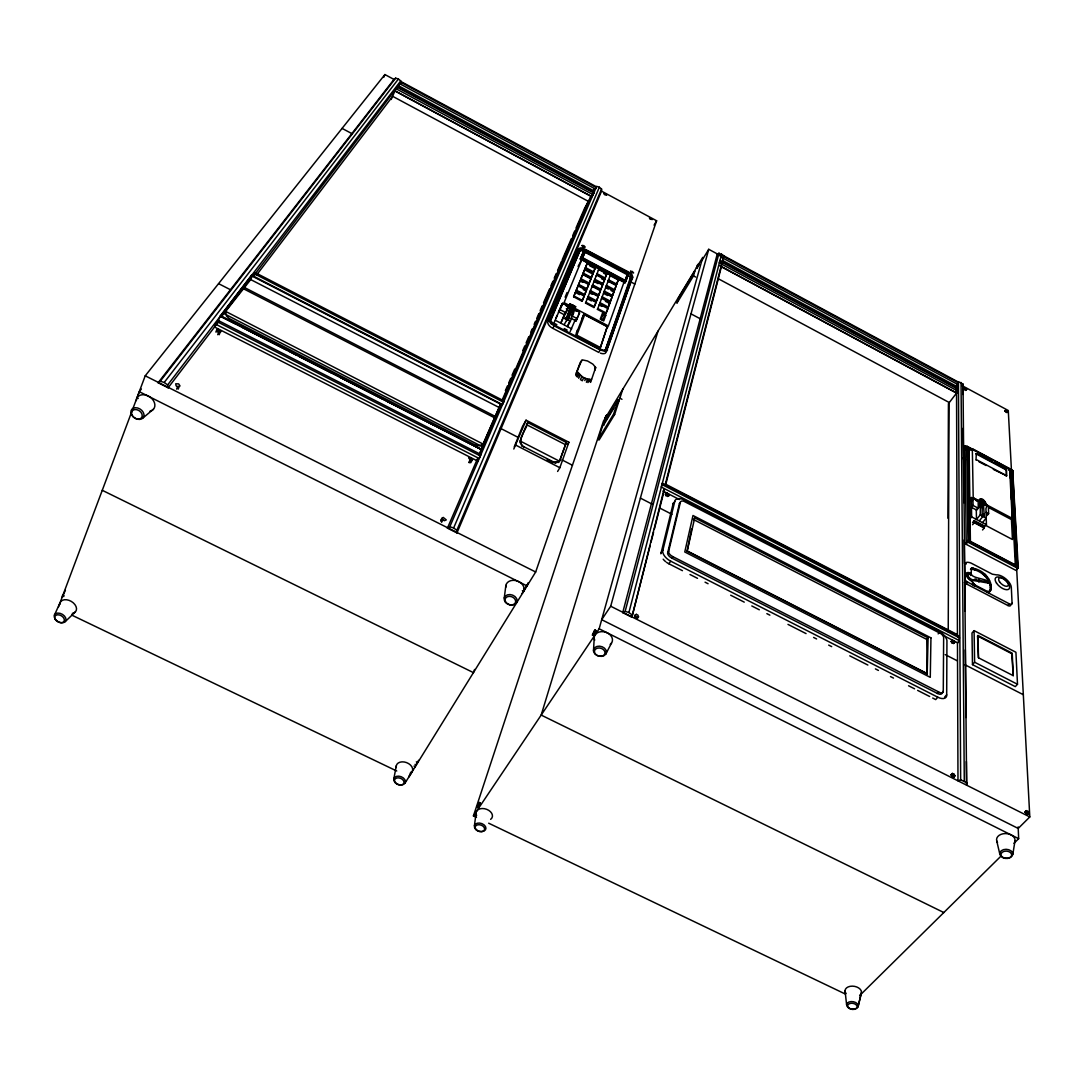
<?xml version="1.0" encoding="UTF-8"?>
<svg xmlns="http://www.w3.org/2000/svg" width="1084" height="1084" viewBox="0 0 1084 1084"><rect width="100%" height="100%" fill="white"/><g stroke="black" fill="none" stroke-linecap="round" stroke-linejoin="round"><path stroke-width="1.5" d="M947.958 518.26L948.432 403.682L956.549 393.086L721.321 266.718M948.229 631.755L949.042 402.421L718.584 278.9M558.707 461.743L553.504 461.933L523.965 446.798C514.751 440.863 527.068 429.779 527.678 422.53L566.322 442.435L559.872 460.483L558.301 462.448L559.872 460.483M447.435 528.125L449.792 526.756L596.634 186.367L599.357 187.22L601.566 189.023L601.539 191.136L456.96 532.908L447.435 528.125L477.597 458.451M480.307 803.461L479.467 802.472L478.938 803.027L477.109 807.201L478.234 807.634L478.938 806.564L480.307 803.461L479.467 802.472M927.172 673.923L928.094 637.839L694.722 517.854L693.557 519.561L926.752 639.411L927.172 673.923L687.12 551.282L691.619 529.073M576.729 337.097L599.845 349.224L607.352 326.392L584.777 314.495L583.788 314.387L581.851 318.791M664.235 488.559L631.864 617.216L622.717 612.623L717.174 254.32L718.977 253.209L723.773 255.783M957.836 384.508L720.819 256.976L721.443 254.55L957.822 381.785L957.836 384.508L956.725 386.432L722.716 260.58M957.822 391.08L719.288 262.884L719.925 260.417L957.809 388.329L957.822 391.08L956.698 393.031L719.695 265.702M593.49 650.861L594.195 638.354M1012.077 603.26L1012.036 603.734A3.415 1.653 39.5 0 1 1009.353 603.842L967.633 582.108A3.415 1.68 38.8 0 1 964.841 579.127L964.638 564.439L966.237 562.528A8.523 4.146 38.6 0 1 968.161 562.325L969.164 562.501A9.756 4.742 38.6 0 1 971.223 563.179L992.388 574.208L996.331 574.845A10.745 5.163 39.1 0 1 1005.844 578.87A10.745 5.163 39.1 0 1 1011.318 587.352L1012.077 603.26L1010.573 605.387A3.415 1.653 39.5 0 1 1007.89 605.509L966.196 583.788A3.415 1.68 38.8 0 1 964.435 582.447M631.376 277.016L605.075 350.796L631.186 275.526A4.986 2.358 30.5 0 0 628.896 273.073L585.631 249.93L580.604 249.239L550.401 320.227M606.132 352.205L632.799 276.813L631.782 274.713L628.043 271.705L582.786 248.073A6.545 3.089 29.6 0 0 578.856 249.008L551.797 312.517M630.373 278.764L630.427 278.046A4.986 2.358 30.5 0 0 627.893 274.808M959.177 640.549L661.281 487.028L662.27 483.193L959.164 636.294L959.177 640.549L957.795 642.893L942.755 635.143M1012.835 475.835L1012.984 470.741L967.172 446.323L965.139 448.695L966.237 544.358L1016.006 570.441L1017.822 568.355L1018.188 566.39L968.418 540.279L966.223 542.718M474.426 825.751L476.133 812.404M504.25 598.097L505.862 585.387M697.012 268.046L698.99 264.442L697.012 268.046C695.752 264.835 700.508 262.68 696.348 267.707M442.015 518.87L443.234 517.407L446.296 519.913L444.291 520.74L442.015 518.87L440.741 521.16M966.237 544.358L968.418 540.279M957.47 642.487L957.985 780.832L960.654 779.762L958.432 381.636L963.026 384.115L962.809 394.454M965.166 450.077L967.172 446.323M1012.808 854.327A6.545 4.499 3.5 0 0 1003.459 849.653A6.545 4.499 3.5 0 0 1002.632 857.39A6.545 4.499 3.5 0 0 1012.808 854.327L1015.03 840.737M969.015 449.21L968.418 447.977L966.793 448.031L967.998 540.591L1018.35 566.864M393.817 778.989L396.256 765.9M1010.451 471.296L1012.077 471.242L1012.646 472.461L1009.692 470.89M963.026 384.115L966.616 785.168L966.386 761.496M593.395 635.617L592.677 634.14L595.035 629.98C597.474 630.631 594.452 636.701 592.474 635.156L592.677 634.14M1018.188 566.39L1012.768 471.825M687.12 551.282L694.722 517.854M991.101 589.384C992.497 578.599 981.521 568.504 971.372 568.287L970.519 569.29C980.614 569.181 994.001 581.403 989.286 592.216L988.513 592.542L991.101 589.384L990.234 590.387M606.132 415.863L606.986 416.486L606.606 415.199C604.289 417.774 605.238 420.538 606.742 416.175M858.013 1006.9A5.854 3.74 8.3 0 0 851.062 1001.575A5.854 3.74 8.3 0 0 848.23 1007.605A5.854 3.74 8.3 0 0 858.013 1006.9L861.184 993.743M858.243 1005.938L861.509 992.375M660.874 553.816L673.313 502.99M665.075 485.28L723.353 257.423M632.284 615.59L650.224 545.333M651.05 542.068L653.557 532.271M654.397 529.006L664.411 489.792M665.657 484.887L721.565 265.973M631.945 614.777L628.91 612.541L721.659 254.049M622.717 612.623L625.156 611.362L718.977 253.209M254.93 274.157L255.323 272.68L504.06 400.972L502.488 404.603L251.596 275.173L220.16 316.176L218.331 320.756M478.247 806.523L478.234 807.634M1016.656 568.68L1029.8 816.943L1018.215 828.447L601.688 619.682L610.698 606.227L708.733 249.306L717.676 254.117M473.437 815.9L599.154 628.788L702.73 257.382L603.49 421.08L473.437 815.9L476.486 817.363M594.94 370.105L595.672 367.53L592.894 364.143L587.542 360.986L582.474 359.902L580.265 362.435L576.295 373.113M693.489 275.878L694.858 271.027L678.34 298.276L676.89 303.208L693.489 275.878L695.671 277.043M523.721 590.238L523.287 591.742L527.38 584.33M594.601 369.156L595.346 366.636M590.59 382.381L595.672 367.53M658.002 331.148L541.173 715.074L943.812 912.538M590.102 381.649L591.552 379.143M614.614 414.535L619.208 400.226L618.246 399.725L602.907 425.009L598.138 439.494L599.1 439.982L614.614 414.535L613.639 414.034L618.246 399.725M615.671 405.145L619.899 398.207L622.853 388.98M589.073 381.622L589.764 379.454L590.78 379.481M606.945 415.226L603.883 424.576L613.991 407.923M587.934 382.571L589.032 379.319M566.322 442.435L559.452 461.174L520.157 441.012L525.916 426.12M592.474 635.156L595.035 629.98M410.755 772.174L408.953 776.862L535.672 572L656.619 220.77L601.688 191.204M528.165 582.718L527.054 585.916L139.28 391.676L141.381 389.021M607.772 347.503L630.834 281.569M604.574 351.23L606.132 348.98M631.186 275.526L631.566 274.482M253.222 276.393L401.351 81.761L596.444 186.773L595.468 189.063L399.806 83.78L398.763 85.907L594.398 191.123M593.815 192.993L594.059 192.315L397.598 86.666L394.983 90.853L591.986 196.705L593.815 192.993L397.029 87.194M625.929 281.244L628.625 273.629L584.181 249.97L580.225 259.022L625.021 282.816L625.929 281.244L581.105 257.423L584.181 249.97M557.61 471.459L559.845 467.719L568.883 442.245L526.052 420.186L522.502 426.446L514.263 446.852M599.845 349.224L607.352 326.392M620.495 278.71L624.899 281.054L627.541 274.035L585.252 251.529L582.962 256.867M624.899 281.054L627.541 274.035M625.021 282.816L628.625 273.629M586.39 382.286L587.555 379.034L589.764 379.454M216.854 329.631L217.261 331.528L220.933 331.718L218.047 329.36L216.854 329.631L215.879 332.07M599.533 304.184L597.433 309.374L605.821 313.791L607.88 308.601L599.533 304.184L599.1 304.943L601.877 306.406M601.715 298.344L599.642 303.466L607.975 307.87L610.007 302.734L601.715 298.344L601.281 299.089M603.869 292.572L601.823 297.639L610.102 302.029L612.121 296.935L603.869 292.572L603.449 293.317L607.568 295.498M606.01 286.867L603.978 291.894L612.216 296.244L614.194 291.217L606.01 286.867L605.59 287.626L608.314 289.062M608.124 281.244L606.119 286.203L614.289 290.539L616.254 285.566L608.124 281.244L607.69 281.989M610.197 275.675L608.219 280.593L616.335 284.902L618.287 279.984L610.197 275.675L609.777 276.42M605.821 313.791L607.88 308.601M607.975 307.87L610.007 302.734M610.102 302.029L612.121 296.935M612.216 296.244L614.194 291.217M614.289 290.539L616.254 285.566M616.335 284.902L618.287 279.984M603.327 314.374C599.357 320.376 603.354 322.49 604.425 314.943L603.138 314.699L604.425 314.943M474.589 669.451L473.423 672.622L102.262 490.307M575.726 374.63L581.702 360.227M477.109 807.201L479.453 803.054M65.419 590.238L62.222 597.162M136.828 398.411L139.05 392.489M58.509 606.904L145.229 375.809L384.915 74.552L393.831 79.349M587.677 297.924L585.536 303.086L593.937 307.531L596.051 302.341L587.677 297.924L587.257 298.683L591.43 300.891M589.94 292.111L587.826 297.219L596.173 301.637L598.26 296.515L589.94 292.111L589.52 292.87L592.284 294.333M592.176 286.379L590.075 291.433L598.382 295.824L600.441 290.756L592.176 286.379L591.756 287.125M594.384 280.715L592.311 285.702L600.55 290.078L602.596 285.065L594.384 280.715L593.964 281.461L598.07 283.629M596.566 275.119L594.506 280.051L602.704 284.401L604.723 279.442L596.566 275.119L596.146 275.864M598.72 269.577L596.688 274.469L604.831 278.791L606.823 273.886L598.72 269.577L598.3 270.322M593.937 307.531L596.051 302.341M596.173 301.637L598.26 296.515M598.382 295.824L600.441 290.756M600.55 290.078L602.596 285.065M602.704 284.401L604.723 279.442M604.831 278.791L606.823 273.886M215.865 324.279L479.223 458.518L480.957 454.508L218.616 320.674L215.865 324.279L214.537 327.016L477.841 461.161M576.376 332.923L577.596 329.78M607.04 328.276L607.772 327.016L583.788 314.387L575.279 336.352L576.81 335.132L584.777 314.495M176.624 389.115L177.613 386.609L180.039 385.972L178.643 383.872L175.716 383.79L176.109 385.85L177.613 386.609M570.767 318.181L576.051 320.959L577.731 316.663M576.051 320.959L579.547 313.005L578.693 310.986L576.878 310.796A1.599 0.799 29.8 0 1 575.225 310.702A1.599 0.799 29.8 0 1 574.073 309.333L574.33 308.696M178.183 389.156L179.158 386.663M582.027 301.244L584.195 296.081L575.807 291.65L575.387 292.409L573.612 296.799L582.027 301.244L584.195 296.081M584.344 295.376L586.471 290.282L578.151 285.878L577.718 286.637L575.97 290.959L584.344 295.376L586.471 290.282M587.176 288.168L588.734 284.55L580.455 280.173L580.035 280.932L578.3 285.2L586.62 289.604L588.734 284.55M588.869 283.886L590.956 278.9L582.745 274.537L582.325 275.295L580.604 279.509L588.869 283.886L590.956 278.9M591.092 278.249L593.165 273.303L584.994 268.967L584.574 269.726L582.88 273.886L591.092 278.249L593.165 273.303M593.287 272.667L595.346 267.789L587.216 263.466L586.81 264.225L585.13 268.344L593.287 272.667L595.346 267.789M570.13 331.623L575.374 319.482M584.791 380.552L585.631 378.411L587.555 379.034M569.086 322.395L567.406 326.623L570.347 321.379L575.59 306.745L570.035 303.818L564.71 314.983L558.924 311.948L562.515 304.035L564.425 303.479L565.726 304.929A1.599 0.799 29.6 0 0 566.878 306.298A1.599 0.799 29.6 0 0 568.531 306.406L568.788 305.769L567.284 308.642A1.599 0.799 29.6 0 1 566.309 308.791M234.781 323.56L221.272 316.65L252.138 276.095L500.578 404.129L480.971 449.25L447.936 432.394M571.796 309.888L568.395 319.929L565.956 318.642L570.414 309.157L569.737 307.178L570.767 304.631L574.574 306.65L573.558 309.184L571.796 309.888L566.526 320.932M573.328 311.216L571.539 315.688L573.219 312.707M217.085 331.785L218.047 329.36M500.578 404.129L483.098 444.074L225.662 311.406L226.271 309.875M217.708 334.685L218.683 332.246M219.158 334.753L220.133 332.327M513.802 449.033L526.052 420.186M572.677 305.647L572.962 304.916M564.236 324.536L567.04 319.631M250.39 278.154L251.596 275.173M225.662 311.406L250.716 279.577L252.138 276.095M567.623 309.753L564.222 314.726L560.794 323.154L568.368 306.799L569.412 306.894M573.612 296.799L575.807 291.65M575.97 290.959L578.151 285.878M578.3 285.2L580.455 280.173M580.604 279.509L582.745 274.537M582.88 273.886L584.994 268.967M585.13 268.344L587.216 263.466M574.412 308.073L608.381 325.972L624.099 281.921L581.878 259.496L564.073 302.626L569.981 305.742M585.252 251.529L582.677 257.762L625.278 280.404M555.848 318.452L557.135 315.336M558.423 312.233L560.36 307.571M556.864 324.658L553.91 323.113L562.515 303.276L568.314 306.325M565.13 297.179L567.054 292.531M415.036 766.781L418.587 760.291M607.555 349.793A7.019 3.577 30.6 0 1 604.886 351.257L600.143 349.969L554.168 325.85L551.214 323.764L551.634 322.775M582.433 248.913L582.786 248.073M580.184 249.767L550.658 320.728L554.588 325.119L601.688 349.712A5.379 2.737 30.6 0 0 605.007 350.01M548.585 320.159L550.509 315.579M547.935 321.691L578.856 249.008M456.96 532.908L456.852 530.306L601.566 189.023M383.709 77.398L384.915 74.552M456.852 530.306L453.64 527.962L599.357 187.22M581.905 376.46L583.707 377.598L582.338 380.769L580.441 379.576L581.905 376.46L577.406 371.771M502.231 399.915L588.327 201.339L392.652 96.327L256.366 275.295M478.938 455.361L492.339 424.4M493.681 421.31L501.052 404.278M502.19 401.649L591.525 195.283M592.853 192.193L594.195 189.09M478.762 455.416L501.662 404.047L499.385 408.167M391.188 99.484L394.915 90.948L591.065 196.326L584.547 208.372L576.024 228.006M505.374 390.633L507.38 386.012M508.721 382.937L510.727 378.316M512.068 375.227L514.737 369.075M522.773 350.579L524.778 345.959M526.119 342.883L528.789 336.717M530.808 332.097L532.136 329.008M534.155 324.387L535.482 321.311M536.824 318.235L538.829 313.601M540.171 310.525L542.176 305.905M543.518 302.829L549.547 288.954M550.875 285.878L552.894 281.257M554.222 278.168L556.241 273.547M557.569 270.472L561.593 261.23M562.244 259.713L571.431 238.575M572.745 235.553L574.71 231.028M54.39 615.211L60.067 602.745M483.857 442.719L481.797 446.445L224.645 313.94M604.899 418.587L606.606 415.199M578.653 378.248L580.197 375.199M483.545 443.288L483.464 443.437A14.024 8.116 28.6 0 1 482.394 444.67L478.776 445.849L474.318 444.535L229.171 318.506L226.61 316.176L225.743 312.517A25.515 14.295 22.8 0 1 226.028 310.552L221.272 316.65M605.753 654.167A6.572 4.973 15.6 0 0 599.547 646.172A6.572 4.973 15.6 0 0 594.56 653.435A6.572 4.973 15.6 0 0 605.753 654.167L611.539 643.015M577.42 377.083L579.032 374.102M580.225 259.022L581.105 257.423M468.749 462.448L469.982 460.212M469.44 462.8L470.673 460.564L472.529 459.86L471.012 457.868L468.627 457.868L470.673 460.564M578.084 266.379L581.878 259.496M578.436 373.546L576.81 376.5L576.065 375.592L577.731 372.679M470.713 462.787L471.947 460.564M440.89 520.117L442.164 517.84M480.971 449.25L221.475 316.149M560.997 306.013L562.515 303.276M561.282 306.271L562.515 304.035M441.581 522.298L442.855 520.008M600.143 349.969L598.72 352.395L552.786 328.33L554.168 325.85M570.279 303.71L567.379 308.926M569.303 307.246L570.767 304.631M569.588 309.075L571.769 305.173M567.501 314.387L570.414 309.157M569.75 310.851L572.731 305.498M565.374 319.103L566.837 316.474M566.024 319.035L567.488 316.42M570.645 311.325L573.572 306.108M572.393 310.552L574.574 306.65M567.406 319.766L568.883 317.151M567.799 320.376L569.276 317.761M573.829 309.441L575.496 306.46M573.924 309.726L575.59 306.745M573.707 312.951L572.027 315.945L577.311 318.723M596.688 274.469L597.108 273.724L605.251 278.046M594.506 280.051L594.94 279.306L603.124 283.656M592.311 285.702L592.731 284.957L600.983 289.32M590.075 291.433L590.509 290.675L598.802 295.065M587.826 297.219L588.246 296.46L596.606 300.878M578.3 315.227L579.547 313.005M585.536 303.086L585.97 302.328L594.371 306.772M608.219 280.593L608.639 279.848L616.769 284.157M527.678 422.53L526.485 424.63L565.089 444.494M594.33 632.866L595.956 630.441M606.119 286.203L606.539 285.458L614.723 289.794M603.978 291.894L604.411 291.135L612.636 295.498M520.564 440.307L520.144 442.868L520.537 442.164M601.823 297.639L602.257 296.894L610.536 301.271M599.642 303.466L600.075 302.721L608.409 307.124M597.433 309.374L597.867 308.615L606.254 313.046M521.16 444.006L521.946 446.323L522.352 445.619M523.558 447.489L523.965 446.798M654.086 225.174L656.619 220.77M626.701 274.076L627.717 272.341M631.376 279.997L632.731 277.68M553.504 461.933L553.084 462.638L547.176 459.602M555.32 462.529L554.913 463.22L557.135 462.462M567.42 444.711L568.883 442.245M988.92 582.027L974.435 579.547A4.133 2.019 38.8 0 1 970.261 578.571A4.133 2.019 38.8 0 1 967.904 574.628A4.133 2.019 38.8 0 1 971.413 574.466C972.809 578.802 991.006 579.019 988.052 583.029L973.581 580.55A4.133 2.032 38.8 0 1 968.513 578.815M605.522 418.898L605.78 417.34M701.782 260.756L708.733 249.306M616.647 404.44L619.208 400.226M598.138 439.494L613.639 414.034M404.996 783.149A6.016 4.146 20.1 0 0 398.817 776.171A6.016 4.146 20.1 0 0 394.996 782.35A6.016 4.146 20.1 0 0 404.996 783.149L412.083 771.808M399.806 83.78L401.351 81.761M665.427 494.399L666.945 493.166L668.516 493.979L668.584 496.025L665.996 495.686L665.427 494.399L666.945 493.166M665.996 495.686L665.928 493.627M668.584 496.025L668.516 493.979M667.568 496.499L669.085 495.252M673.069 503.992L674.776 501.431M252.829 275.932L255.323 272.68M679.397 503.803L680.346 502.38M661.145 552.732L662.92 550.116M667.73 552.569L668.72 551.119M680.237 502.678A4.905 2.724 33.9 0 0 679.505 503.328L667.608 553.097A5.122 2.967 34.4 0 0 669.939 556.878L671.85 558.111L672.839 556.661L940.492 692.852A5.135 2.751 40.7 0 0 943.27 691.727L943.649 637.406A4.905 2.547 39.6 0 0 941.034 633.733L683.733 501.201A4.919 2.724 33.9 0 0 680.467 501.892L668.598 551.634A5.122 2.954 34.4 0 0 670.942 555.428L672.839 556.661M666.741 562.488A10.677 6.192 34.4 0 0 668.882 563.761L670.671 561.16A10.691 6.179 34.4 0 1 662.649 551.2L675.02 500.429A10.244 5.691 33.9 0 1 684.98 500.212L938.554 630.861A10.23 5.325 39.6 0 1 946.942 640.4L946.684 696.009A10.704 5.759 40.7 0 1 937.809 697.215L670.671 561.16M634.655 615.793L636.349 614.357L638.097 615.238L638.164 617.555L637.013 618.178L635.265 617.297L634.655 615.793L636.349 614.357M635.265 617.297L635.197 614.994M637.013 618.178L638.706 616.755M720.589 255.688L721.443 254.55M400.877 83.143L400.741 80.907L398.411 79.024L395.633 78.156L393.98 79.43L158.115 382.747L168.115 387.774L219.388 320.674M168.115 387.774L167.654 384.942L400.741 80.907M963.73 388.858L964.801 387.937L966.603 389.522L966.115 390.145L963.73 388.858L964.801 387.937M964.326 389.793L964.204 388.235M966.115 390.145L965.993 388.587M158.115 382.747L160.242 381.216L164.199 382.462L398.411 79.024M965.532 390.443L966.603 389.522M160.242 381.216L395.633 78.156M971.372 568.287L971.142 573.504L969.977 574.317L971.142 573.504M966.25 448.369L964.34 446.676L964.855 446.025L967.389 447.38M964.34 446.676L965.478 445.687M964.977 447.706L964.855 446.025M966.738 446.351L964.963 446.323M579.208 251.542L579.628 251.014A5.014 2.371 29.6 0 1 583.395 251.122M1005.004 411.066L1006.06 410.145L1007.876 411.717L1007.375 412.34L1005.004 411.066L1006.06 410.145M1005.627 412.015L1005.491 410.443M1007.375 412.34L1007.253 410.782M1006.819 412.652L1007.876 411.717M976.02 460.172L976.291 453.275L1006.372 469.304L1006.684 475.768L993.31 469.372M969.408 499.859L971.318 497.515L978.567 501.336M974.164 498.193L971.372 500.916L972.605 500.117M972.944 498.992L973.053 505.442L971.481 507.366L976.725 510.13L980.41 505.645C976.454 491.513 989.448 502.461 985.939 508.572L986.467 525.808L1012.456 539.507L1011.453 519.588L988.73 507.583M973.053 505.442L978.31 508.22L978.161 501.458L980.397 498.762M1006.277 476.269L1006.372 469.304M980.139 502.448L981.969 500.212M980.031 503.83L982.781 500.483M980.031 503.992L982.768 499.819M979.977 505.415L976.291 509.9L976.481 519.439L980.193 514.941L980.41 505.645M981.765 503.315L983.608 501.079M971.318 497.515L971.643 516.892L969.692 519.25L969.638 516.025M981.765 504.914L984.516 501.567L981.061 499.724L982.28 504.724L982.09 515.55L984.299 516.716L983.527 505.388L984.597 504.453L984.516 501.567M981.684 507.624L983.527 505.388M982.754 506.689L984.597 504.453M972.551 522.556L974.191 520.564L984.136 525.808L984.204 527.976L982.551 529.968M974.543 521.851L983.567 526.187L983.351 527.163L974.543 521.851L983.351 527.163M972.578 524.724L974.231 522.732L974.191 520.564M974.557 522.542L974.787 521.567M981.887 515.876L983.757 513.626M982.375 516.499L984.231 514.25M987.023 515.564L988.622 513.653L988.418 507.177L987.117 505.049M982.483 522.61L986.21 518.111L980.193 514.941M984.408 527L986.372 524.656L971.643 516.892M971.061 569.114L971.914 568.111M971.698 569.046L972.551 568.043M972.755 569.1L973.608 568.097M970.559 575.482L971.413 574.466M974.909 570.225L975.749 569.208M966.196 583.788L967.633 582.108M973.662 580.414L974.53 579.398M974.651 580.103L975.505 579.1M975.397 580.197L976.264 579.195M973.269 583.097L972.402 584.1L974.584 586.227L975.451 585.224L986.752 591.105L989.394 591.525M926.752 639.411L928.094 637.839M973.405 585.224L974.259 584.208L969.611 579.059A5.583 2.737 38.8 0 1 966.25 573.721A5.583 2.737 38.8 0 1 970.83 573.314M978.757 579.764L979.624 578.748M983.473 574.696L984.34 573.693M984.299 575.306L985.153 574.303M978.825 581.986L979.679 580.983M985.315 576.403L986.183 575.401M938.134 633.883L939.245 632.582M986.521 577.894L987.375 576.891M987.673 579.764L988.54 578.761M989.516 580.617L988.052 583.029M989.597 583.802L990.464 582.799M990.153 585.536L991.02 584.533M990.424 587.487L991.291 586.485M987.131 592.514L987.998 591.512M990.478 589.33L991.345 588.327M989.286 592.216L990.708 590.36M951.142 641.498L952.497 640.237L953.988 641.01L954.137 643.056L951.887 642.853L951.142 641.498L952.497 640.237M951.887 642.853L951.738 640.807M953.988 641.01L954.137 643.056M953.392 643.625L954.747 642.351M974.082 630.631L971.996 633.015L972.47 664.627L1015.301 686.633L1017.497 684.275L1015.925 652.256L974.082 630.631L974.611 662.229L972.47 664.627M977.551 636.023L978.025 635.495L1012.212 653.151L1013.242 675.671L978.459 657.771L977.551 636.023L1011.738 653.679L1013.242 675.671M1007.89 605.509L1009.353 603.842M671.85 558.111L937.443 693.462L938.609 692.148M937.809 697.215L935.709 699.586L932.687 698.042M943.27 691.158L942.104 693.042A5.122 2.764 40.7 0 1 939.327 694.166L937.443 693.462M944.584 697.175L946.684 694.817M950.966 774.897L952.47 773.42L954.123 774.261L954.963 775.846L953.459 777.323L950.966 774.897L952.47 773.42M951.806 776.483L952.47 775.765L951.644 774.179L952.633 774.559M954.123 774.261L953.459 774.965L954.286 776.564M480.307 802.878L478.938 803.027M1027.483 814.545L1028.933 813.068L1028.052 811.455L1026.412 810.642L1024.963 812.106L1027.483 814.545L1028.933 813.068M1024.963 812.106L1026.412 810.642M1025.843 813.718L1026.534 813.027L1028.174 813.854M1027.361 812.146L1028.052 811.455M859.639 995.6L1000.844 856.265M1013.919 843.366L1018.662 838.677L1018.147 826.875M65.23 621.633A6.355 4.268 29.7 0 0 60.121 613.354A6.355 4.268 29.7 0 0 54.986 618.842A6.355 4.268 29.7 0 0 65.23 621.633L75.392 611.864M953.459 777.323L954.963 775.846M143.047 417.896A7.087 5.23 33.7 0 0 137.641 407.977A7.087 5.23 33.7 0 0 131.665 414.833A7.087 5.23 33.7 0 0 143.047 417.896L153.481 409.183M1012.984 470.741L1005.18 467.109M1010.966 470.605L1009.746 470.632M957.768 637.148L959.164 636.294M967.998 540.591L969.76 540.564L970.397 541.851L969.123 448.559M1017.862 566.011L1015.342 565.442L1010.451 471.201M1010.383 478.329L1009.638 468.586L972.321 448.695L968.622 449.616L968.744 458.071M969.326 498.626L973.202 497.705L978.974 500.754M960.654 779.762L967.036 782.973M449.792 526.756L453.64 527.962M625.156 611.362L628.91 612.541M583.707 377.598L585.631 378.411M71.652 615.062L396.744 771.009M488.681 823.203L845.371 994.055M416.337 761.862L417.679 762.513M62.669 594.926L64.091 595.617M415.05 764.41L416.392 765.06M62.303 595.888L63.739 596.566M414.007 766.103L415.348 766.754M478.911 804.518L479.765 804.924M478.125 804.464L478.979 804.87M478.085 806.157L478.938 806.564M477.732 806.686L478.586 807.092M599.154 628.788L1018.662 838.677M136.665 397.679L138.224 398.465M522.366 590.644L523.843 591.39M595.157 630.427L596.092 630.888M594.344 630.766L595.265 631.227M594.669 631.877L595.59 632.351M593.775 633.679L594.696 634.14M593.341 634.33L594.262 634.79M592.907 634.967L593.829 635.441M523.64 588.598L525.117 589.33M635.807 616.498L637.568 617.379M952.47 775.765L954.123 776.605M610.698 606.227L1029.8 816.943M145.229 375.809L535.672 572M242.288 327.382L285.824 349.617M288.818 351.148L296.325 354.983M299.333 356.514L332.354 373.37M339.861 377.205L383.397 399.44M386.392 400.972L434.427 425.497M437.435 427.028L444.941 430.863M220.16 316.176L481.865 449.806M217.477 321.867L480.402 455.957M668.882 563.761L682.446 570.672M689.98 574.506L697.513 578.341M705.061 582.176L708.069 583.72M730.684 595.224L744.247 602.135M751.795 605.97L759.328 609.804M766.862 613.639L769.884 615.17M787.973 624.384L806.062 633.598M813.596 637.433L816.618 638.964M828.677 645.102L831.685 646.633M849.775 655.847L867.864 665.048M875.411 668.882L878.419 670.427M890.479 676.565L893.501 678.096M908.568 685.765L914.598 688.841M917.62 690.372L929.679 696.511M515.97 445.239L559.845 467.719M687.324 550.997L927.403 673.665M250.716 279.577L498.816 407.34M667.216 494.345L668.015 494.751M951.887 640.929L952.633 641.322M666.497 494.914L668.083 495.727M952.497 642.162L954.001 642.934M974.611 662.229L1017.497 684.275M244.09 287.314L495.117 416.351M243.128 288.574L494.507 417.76M640.4 498.112L652.405 504.277M659.912 508.139L671.931 514.304M945.248 654.628L957.253 660.793M964.76 664.655L1023.337 694.722M218.575 283.642L230.621 289.821M500.144 428.153L518.22 437.435M561.891 459.846L572.433 465.253M665.752 484.25L957.443 634.682M254.32 273.724L503.572 402.245M662.107 484.602L959.57 637.961M662.947 491.038L679.492 499.561M602.907 425.009L603.842 425.497M619.899 398.207L621.972 399.291M563.721 317.897L570.347 321.379M555.455 320.349L571.688 328.872M564.236 328.533L567.176 330.078M576.81 335.132L599.886 347.246M968.432 541.499L1018.255 567.623M968.012 542.23L1017.822 568.355M574.113 309.374L578.449 311.664M974.801 522.258L983.594 526.878M974.231 522.732L984.204 527.976M568.856 310.376L571.661 311.853M560.171 309.712L565.956 312.748M581.024 278.751L589.289 283.127M580.035 280.932L582.799 282.382M578.721 284.442L587.04 288.845M583.273 289.563L586.051 291.04M605.428 301.284L609.574 303.479M984.746 503.816L1012.185 518.315L1012.619 521.499L1011.928 508.22M576.39 290.2L584.764 294.631M575.387 292.409L579.574 294.631M986.223 512.393L988.622 513.653M574.032 296.027L582.46 300.485M690.996 313.859L701.24 319.306M962.619 458.275L965.532 459.833M342.083 128.4L352.124 133.739M630.4 281.691L634.831 284.049M583.788 259.212L586.715 260.77M589.655 262.328L592.596 263.886M605.807 270.919L613.151 274.821M589.506 265.661L594.926 268.534M603.707 273.195L606.403 274.631M585.55 267.585L593.707 271.921M584.574 269.726L592.745 274.049M601.579 278.751L604.303 280.187M583.3 273.141L591.512 277.49M611.037 290.512L613.774 291.962M967.294 446.689L976.169 451.418M979.123 452.99L992.429 460.09M995.383 461.662L1013.134 471.12M966.765 446.635L969.719 448.22M983.025 455.307L985.979 456.879M999.272 463.966L1002.226 465.537M967.185 447.353L970.139 448.925M1013.052 471.784L1008.526 469.535L1009.041 468.898L1009.123 470.293M968.269 448.817L971.223 450.388M975.885 453.776L1005.966 469.806M976.427 459.657L1006.684 475.768M978.893 461.703L986.101 465.537M584.886 252.193L627.162 274.686M400.795 82.262L596.214 187.451M721.416 255.309L958.148 382.733M962.091 385.647L1008.283 410.511L1011.494 471.174M717.174 254.32L721.063 256.42M964.313 388.573L965.505 389.21M1005.559 410.755L1006.751 411.392M964.814 389.17L966.007 389.806M1006.128 411.392L1007.307 412.028M719.884 261.203L958.134 389.291M396.026 88.725L593.056 194.632M698.15 264.103L698.99 264.442M164.199 382.462L167.654 384.942M974.259 584.208L975.451 585.224M1025.654 811.415L1026.534 813.027M996.738 840.94L999.895 854.449M845.046 990.762L846.618 1004.787M1013.012 479.196L1015.003 516.214M1015.193 519.575L1016.101 536.404M1016.277 539.764L1017.185 556.593M1017.361 559.954L1017.727 566.688M1012.077 471.242L1017.104 565.401M1011.142 470.957L1016.101 565.089M1011.684 487.949L1011.955 493.003M1012.741 508.166L1013.012 513.206M1010.816 486.635L1011.507 499.914M1009.638 468.586L1012.185 518.315M985.708 504.304L985.722 505.022A1.531 0.705 37.7 0 1 984.773 505.198M983.188 516.133L979.475 520.618M978.134 500.293L978.147 501.011A1.531 0.705 37.5 0 1 976.887 501.052A1.531 0.705 37.5 0 1 975.6 499.67L975.586 498.952M978.025 635.495L978.459 657.771M972.321 448.695L973.202 497.705M968.418 447.977L969.76 540.564M967.484 447.692L968.744 540.238M963.134 428.275L963.866 502.705M964.218 539.913L964.448 563.599M964.638 582.203L964.923 610.956M965.302 649.858L965.952 717.513M961.047 382.462L964.286 780.9M956.725 383.98L956.725 386.432M956.684 390.552L956.698 393.031M956.522 386.026L957.443 635.739M846.062 993.554A8.279 5.339 8.3 0 1 848.122 986.941A8.279 5.339 8.3 0 1 858.704 987.971A8.279 5.339 8.3 0 1 860.303 994.949M476.594 815.52A8.415 5.786 17.6 0 1 479.995 808.84A8.415 5.786 17.6 0 1 490.442 811.686A8.415 5.786 17.6 0 1 490.632 819.355M997.51 842.539A9.255 6.396 3.4 0 1 1005.261 833.569A9.255 6.396 3.4 0 1 1014.543 842.363M964.828 564.208A8.509 4.146 38.6 0 1 966.25 563.978M965.397 574.723A5.583 2.737 38.8 0 1 968.662 573.775M967.782 577.962A4.133 2.032 38.8 0 1 968.676 574.832M665.752 561.742A10.677 6.192 34.4 0 1 663.178 559.195M594.669 640.237A9.309 7.073 15.6 0 1 598.924 632.094A9.309 7.073 15.6 0 1 610.495 635.21A9.309 7.073 15.6 0 1 610.211 644.424M396.27 767.499A8.523 5.908 20.1 0 1 406.541 762.594A8.523 5.908 20.1 0 1 411.012 772.987M136.299 400.592A10.027 7.452 33.9 0 1 144.24 394.779A10.027 7.452 33.9 0 1 154.429 402.652A10.027 7.452 33.9 0 1 149.985 411.175M59.783 604.371A8.997 6.084 29.8 0 1 66.693 599.777A8.997 6.084 29.8 0 1 76.029 606.512A8.997 6.084 29.8 0 1 72.316 613.409M505.794 587.311A9.404 7.222 19.3 0 1 517.624 581.092A9.404 7.222 19.3 0 1 522.014 593.463M551.214 323.764A7.06 3.604 29.5 0 1 549.303 319.224M577.555 251.38A6.545 3.089 29.6 0 1 578.937 250.35M552.786 328.33A7.06 3.604 29.5 0 1 547.786 322.666M605.604 352.991A7.005 3.577 30.6 0 1 600.373 353.127M630.536 271.271L631.227 272.694L633.598 272.911L632.297 271.434L630.536 271.271M930.953 637.866L930.275 677.351L684.776 551.973L692.988 515.496L930.953 637.866M603.91 193.426L604.533 194.7L606.81 194.984L603.91 193.426M582.094 245.485L582.745 246.881L585.184 247.125L583.91 245.662L582.094 245.485M605.793 315.268L603.72 320.959L600.265 319.143L602.365 313.466L605.793 315.268M652.297 219.469L650.088 219.198L649.424 217.911L652.297 219.469M848.921 1008.188A4.797 3.076 8.3 0 0 856.943 1007.605A4.797 3.076 8.3 0 0 851.238 1003.256A4.797 3.076 8.3 0 0 848.921 1008.188M475.469 829.003A5.948 4.065 17.6 0 0 485.456 829.843A5.948 4.065 17.6 0 0 479.534 823.068A5.948 4.065 17.6 0 0 475.469 829.003M476.025 829.612A4.878 3.333 17.6 0 0 484.209 830.303A4.878 3.333 17.6 0 0 479.358 824.734A4.878 3.333 17.6 0 0 476.025 829.612M1003.323 857.742A5.366 3.686 3.5 0 0 1011.684 855.222A5.366 3.686 3.5 0 0 1004.001 851.387A5.366 3.686 3.5 0 0 1003.323 857.742M996.508 583.097A8.726 4.2 39.1 0 0 1009.028 588.964A8.726 4.2 39.1 0 0 1001.616 577.894A8.726 4.2 39.1 0 0 996.508 583.097M999.543 581.81A5.935 2.845 39.1 0 0 1008.066 585.821A5.935 2.845 39.1 0 0 1003.025 578.287A5.935 2.845 39.1 0 0 999.543 581.81M595.292 653.937A5.393 4.079 15.6 0 0 604.479 654.533A5.393 4.079 15.6 0 0 599.371 647.975A5.393 4.079 15.6 0 0 595.292 653.937M395.47 782.919A4.932 3.401 20.1 0 0 403.682 783.569A4.932 3.401 20.1 0 0 398.6 777.851A4.932 3.401 20.1 0 0 395.47 782.919M132.126 415.362A5.813 4.295 33.7 0 0 141.462 417.868A5.813 4.295 33.7 0 0 137.018 409.738A5.813 4.295 33.7 0 0 132.126 415.362M55.338 619.492A5.217 3.509 29.6 0 0 63.739 621.782A5.217 3.509 29.6 0 0 59.539 614.994A5.217 3.509 29.6 0 0 55.338 619.492M505.361 602.094A6.653 5.081 19.3 0 0 516.567 602.758A6.653 5.081 19.3 0 0 510.036 594.547A6.653 5.081 19.3 0 0 505.361 602.094M506.011 602.541A5.461 4.16 19.3 0 0 515.198 603.097A5.461 4.16 19.3 0 0 509.832 596.349A5.461 4.16 19.3 0 0 506.011 602.541"/></g></svg>
